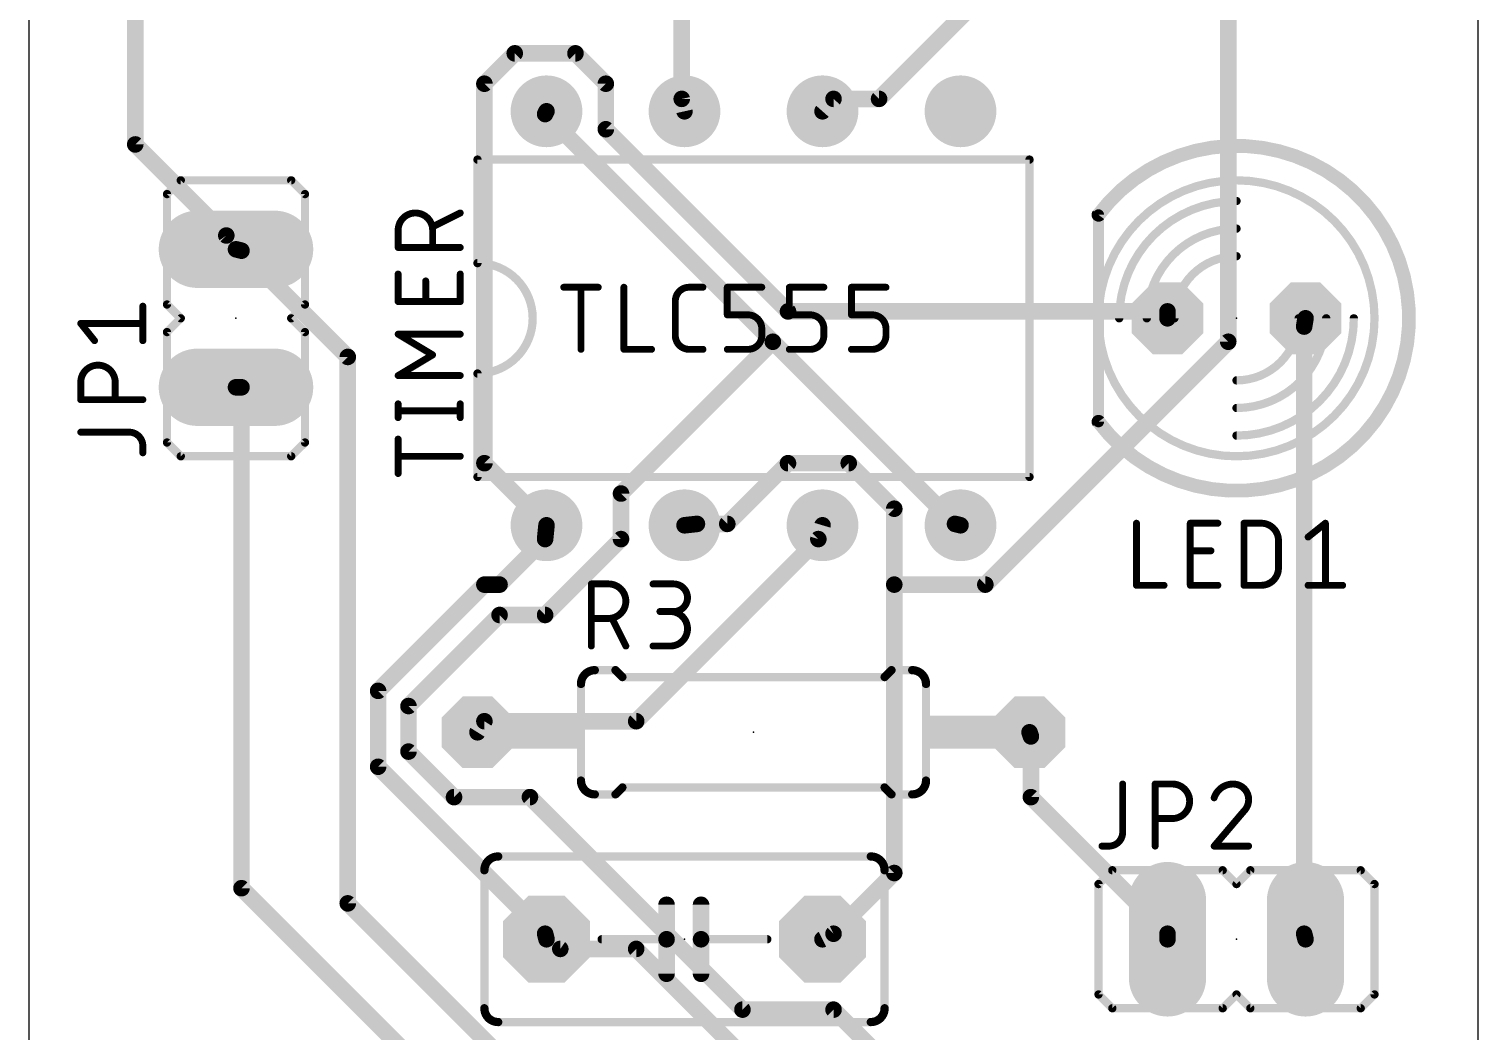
# Model space of a CAD drawing. Extents: x 0 to 26.7, y -7.4 to 38.7.
# Drawn here: x 0 to 26.67, y 9.11 to 27.55 of the extents above; entities that cross this region are included whole.
import ezdxf

# ---------------------------------------------------------------- set-up
doc = ezdxf.new("R2010")
doc.units = 0
for name, color, linetype in [('1', 12, 'CONTINUOUS'), ('17', 110, 'CONTINUOUS'), ('20', 31, 'CONTINUOUS'), ('21', 253, 'CONTINUOUS'), ('23', 53, 'CONTINUOUS'), ('25', 253, 'CONTINUOUS'), ('27', 253, 'CONTINUOUS'), ('51', 253, 'CONTINUOUS')]:
    doc.layers.add(name, color=color, linetype=linetype)

# ---------------------------------------------------------------- blocks, each defined once
blk = doc.blocks.new('OCTAGONP')
at = {"const_width": 0.5}
blk.add_lwpolyline([(-0.25, -0.1036), (-0.25, 0.1036), (-0.1036, 0.25), (0.1036, 0.25), (0.25, 0.1036), (0.25, -0.1036), (0.1036, -0.25), (-0.1036, -0.25), (-0.25, -0.1036), (-0.25, 0.1036)], dxfattribs=at)
blk = doc.blocks.new('RECT')
blk.add_solid([(-0.5, -0.5), (0.5, -0.5), (-0.5, 0.5), (0.5, 0.5)])
blk = doc.blocks.new('LONGP100')
at = {"const_width": 1}
blk.add_lwpolyline([(-0.5, 0), (0.5, 0)], dxfattribs=at)
at = {"const_width": 0.5}
for points in [[(-0.5, 0.25, 1), (-0.5, -0.25)], [(0.5, -0.25, 1), (0.5, 0.25)]]:
    blk.add_lwpolyline(points, format="xyb", dxfattribs=at)
blk = doc.blocks.new('ROUNDP')
at = {"const_width": 0.5}
blk.add_lwpolyline([(0, -0.25, 1), (0, 0.25, 1), (0, -0.25)], format="xyb", dxfattribs=at)

msp = doc.modelspace()

# ---------------------------------------------------------------- linework, layer by layer
at = {"layer": '1', "const_width": 0.3048}
for points in [[(1.9558, 25.4254), (1.9558, 29.6164)], [(12.0142, 29.6164), (12.0142, 26.2636)], [(18.9992, 29.6164), (15.6464, 26.2636)], [(22.0726, 29.6164), (22.0726, 21.7932)], [(8.382, 26.543), (8.9408, 27.1018)], [(8.9408, 27.1018), (10.0584, 27.1018)], [(10.0584, 27.1018), (10.6172, 26.543)], [(8.382, 19.558), (8.382, 26.543)], [(10.6172, 26.543), (10.6172, 25.7048)], [(12.0142, 26.2636), (12.065, 26.035)], [(14.8082, 26.2636), (14.605, 26.035)], [(15.6464, 26.2636), (14.8082, 26.2636)], [(9.4996, 25.9842), (9.525, 26.035)], [(9.4996, 25.9842), (13.6906, 21.7932)], [(10.6172, 25.7048), (13.97, 22.352)], [(3.6322, 23.749), (1.9558, 25.4254)], [(3.6322, 23.749), (3.81, 23.495)], [(3.9116, 23.4696), (3.81, 23.495)], [(5.8674, 21.5138), (3.9116, 23.4696)], [(13.97, 22.352), (20.955, 22.352)], [(20.955, 22.352), (20.955, 22.225)], [(23.4696, 22.0726), (23.495, 22.225)], [(23.4696, 10.8966), (23.4696, 22.0726)], [(13.6906, 21.7932), (10.8966, 18.9992)], [(13.6906, 21.7932), (17.0434, 18.4404)], [(22.0726, 21.7932), (17.6022, 17.3228)], [(5.8674, 11.4554), (5.8674, 21.5138)], [(3.9116, 20.955), (3.81, 20.955)], [(3.9116, 11.7348), (3.9116, 20.955)], [(9.525, 18.415), (8.382, 19.558)], [(13.97, 19.558), (12.8524, 18.4404)], [(15.0876, 19.558), (13.97, 19.558)], [(15.9258, 18.7198), (15.0876, 19.558)], [(10.8966, 18.9992), (10.8966, 18.161)], [(15.9258, 17.3228), (15.9258, 18.7198)], [(9.4996, 18.161), (9.525, 18.415)], [(12.2936, 18.4404), (12.065, 18.415)], [(12.8524, 18.4404), (12.2936, 18.4404)], [(14.5288, 18.161), (14.605, 18.415)], [(17.0434, 18.4404), (17.145, 18.415)], [(8.6614, 17.3228), (9.4996, 18.161)], [(10.8966, 18.161), (9.4996, 16.764)], [(14.5288, 18.161), (11.176, 14.8082)], [(6.4262, 15.367), (8.382, 17.3228)], [(8.382, 17.3228), (8.6614, 17.3228)], [(15.9258, 12.0142), (15.9258, 17.3228)], [(17.6022, 17.3228), (15.9258, 17.3228)], [(8.6614, 16.764), (6.985, 15.0876)], [(9.4996, 16.764), (8.6614, 16.764)], [(6.4262, 13.97), (6.4262, 15.367)], [(6.985, 15.0876), (6.985, 14.2494)], [(8.382, 14.8082), (8.255, 14.605)], [(11.176, 14.8082), (8.382, 14.8082)], [(18.4404, 14.5288), (18.415, 14.605)], [(18.4404, 13.4112), (18.4404, 14.5288)], [(6.985, 14.2494), (7.8232, 13.4112)], [(9.4996, 10.8966), (6.4262, 13.97)], [(7.8232, 13.4112), (9.2202, 13.4112)], [(9.2202, 13.4112), (13.1318, 9.4996)], [(20.955, 10.8966), (18.4404, 13.4112)], [(14.8082, 10.8966), (15.9258, 12.0142)], [(9.779, 5.8674), (3.9116, 11.7348)], [(11.176, 6.1468), (5.8674, 11.4554)], [(9.4996, 10.8966), (9.525, 10.795)], [(9.779, 10.6172), (9.525, 10.795)], [(14.8082, 10.8966), (14.605, 10.795)], [(20.955, 10.8966), (20.955, 10.795)], [(23.4696, 10.8966), (23.495, 10.795)], [(9.779, 10.6172), (11.176, 10.6172)], [(11.176, 10.6172), (15.9258, 5.8674)], [(13.1318, 9.4996), (14.8082, 9.4996)], [(14.8082, 9.4996), (18.161, 6.1468)]]:
    msp.add_lwpolyline(points, dxfattribs=at)
at = {"layer": '1', "const_width": 0.1524}
for points in [[(8.9408, 27.178, 1), (8.9408, 27.0256)], [(8.9947, 27.0479, 1), (8.8869, 27.1557)], [(10.1123, 27.1557, 1), (10.0045, 27.0479)], [(10.0584, 27.0256, 1), (10.0584, 27.178)], [(8.4582, 26.543, 1), (8.3058, 26.543)], [(8.3281, 26.5969, 1), (8.4359, 26.4891)], [(10.6934, 26.543, 1), (10.541, 26.543)], [(10.5633, 26.4891, 1), (10.6711, 26.5969)], [(12.0886, 26.2801, 1), (11.9398, 26.2471)], [(14.8082, 26.3398, 1), (14.8082, 26.1874)], [(14.8652, 26.213, 1), (14.7512, 26.3142)], [(15.6464, 26.1874, 1), (15.6464, 26.3398)], [(9.5535, 26.0381, 1), (9.4457, 25.9303)], [(9.5932, 26.0009, 1), (9.4568, 26.0691)], [(11.938, 26.2636, 1), (12.0904, 26.2636)], [(14.548, 26.0856, 1), (14.662, 25.9844)], [(15.5925, 26.3175, 1), (15.7003, 26.2097)], [(9.4314, 26.0183, 1), (9.5678, 25.9501)], [(11.9906, 26.0185, 1), (12.1394, 26.0515)], [(10.6711, 25.7587, 1), (10.5633, 25.6509)], [(10.541, 25.7048, 1), (10.6934, 25.7048)], [(2.0097, 25.4793, 1), (1.9019, 25.3715)], [(1.8796, 25.4254, 1), (2.032, 25.4254)], [(3.6946, 23.7927, 1), (3.5698, 23.7053)], [(3.5783, 23.6951, 1), (3.6861, 23.8029)], [(3.8285, 23.5689, 1), (3.7915, 23.4211)], [(3.7476, 23.4513, 1), (3.8724, 23.5387)], [(3.9655, 23.5235, 1), (3.8577, 23.4157)], [(3.8931, 23.3957, 1), (3.9301, 23.5435)], [(13.97, 22.4282, 1), (13.97, 22.2758)], [(13.9161, 22.2981, 1), (14.0239, 22.4059)], [(21.0312, 22.352, 1), (20.8788, 22.352)], [(20.955, 22.2758, 1), (20.955, 22.4282)], [(20.8788, 22.225, 1), (21.0312, 22.225)], [(23.5458, 22.0726, 1), (23.3934, 22.0726)], [(23.3944, 22.0851, 1), (23.5448, 22.0601)], [(23.5702, 22.2125, 1), (23.4198, 22.2375)], [(13.7445, 21.8471, 1), (13.6367, 21.7393)], [(13.7445, 21.7393, 1), (13.6367, 21.8471)], [(13.6367, 21.7393, 1), (13.7445, 21.8471)], [(21.9964, 21.7932, 1), (22.1488, 21.7932)], [(22.1265, 21.7393, 1), (22.0187, 21.8471)], [(5.9436, 21.5138, 1), (5.7912, 21.5138)], [(5.8135, 21.4599, 1), (5.9213, 21.5677)], [(3.81, 21.0312, 1), (3.81, 20.8788)], [(3.9878, 20.955, 1), (3.8354, 20.955)], [(3.9116, 20.8788, 1), (3.9116, 21.0312)], [(8.4359, 19.6119, 1), (8.3281, 19.5041)], [(8.3058, 19.558, 1), (8.4582, 19.558)], [(13.97, 19.6342, 1), (13.97, 19.4818)], [(14.0239, 19.5041, 1), (13.9161, 19.6119)], [(15.1415, 19.6119, 1), (15.0337, 19.5041)], [(15.0876, 19.4818, 1), (15.0876, 19.6342)], [(10.9728, 18.9992, 1), (10.8204, 18.9992)], [(10.8427, 19.0531, 1), (10.9505, 18.9453)], [(16.002, 18.7198, 1), (15.8496, 18.7198)], [(15.8719, 18.6659, 1), (15.9797, 18.7737)], [(9.6008, 18.4074, 1), (9.4492, 18.4226)], [(9.4711, 18.3611, 1), (9.5789, 18.4689)], [(12.0566, 18.4907, 1), (12.0734, 18.3393)], [(12.2936, 18.5166, 1), (12.2936, 18.3642)], [(12.302, 18.3647, 1), (12.2852, 18.5161)], [(12.7985, 18.4943, 1), (12.9063, 18.3865)], [(12.8524, 18.3642, 1), (12.8524, 18.5166)], [(14.678, 18.3931, 1), (14.532, 18.4369)], [(17.0619, 18.5143, 1), (17.0249, 18.3665)], [(16.9895, 18.3865, 1), (17.0973, 18.4943)], [(17.1265, 18.3411, 1), (17.1635, 18.4889)], [(9.4238, 18.1686, 1), (9.5754, 18.1534)], [(9.5535, 18.1071, 1), (9.4457, 18.2149)], [(10.8204, 18.161, 1), (10.9728, 18.161)], [(10.9505, 18.1071, 1), (10.8427, 18.2149)], [(14.4558, 18.1829, 1), (14.6018, 18.1391)], [(14.5827, 18.1071, 1), (14.4749, 18.2149)], [(8.382, 17.399, 1), (8.382, 17.2466)], [(8.4359, 17.2689, 1), (8.3281, 17.3767)], [(8.6075, 17.3767, 1), (8.7153, 17.2689)], [(8.6614, 17.2466, 1), (8.6614, 17.399)], [(16.002, 17.3228, 1), (15.8496, 17.3228)], [(15.9258, 17.399, 1), (15.9258, 17.2466)], [(15.8496, 17.3228, 1), (16.002, 17.3228)], [(17.5483, 17.3767, 1), (17.6561, 17.2689)], [(17.6022, 17.2466, 1), (17.6022, 17.399)], [(8.6614, 16.8402, 1), (8.6614, 16.6878)], [(8.7153, 16.7101, 1), (8.6075, 16.8179)], [(9.4457, 16.8179, 1), (9.5535, 16.7101)], [(9.4996, 16.6878, 1), (9.4996, 16.8402)], [(6.5024, 15.367, 1), (6.35, 15.367)], [(6.3723, 15.4209, 1), (6.4801, 15.3131)], [(7.0612, 15.0876, 1), (6.9088, 15.0876)], [(6.9311, 15.1415, 1), (7.0389, 15.0337)], [(8.382, 14.8844, 1), (8.382, 14.732)], [(8.4466, 14.7678, 1), (8.3174, 14.8486)], [(11.1221, 14.8621, 1), (11.2299, 14.7543)], [(11.176, 14.732, 1), (11.176, 14.8844)], [(8.1904, 14.6454, 1), (8.3196, 14.5646)], [(18.4873, 14.6291, 1), (18.3427, 14.5809)], [(18.5166, 14.5288, 1), (18.3642, 14.5288)], [(7.0389, 14.3033, 1), (6.9311, 14.1955)], [(18.3681, 14.5047, 1), (18.5127, 14.5529)], [(6.9088, 14.2494, 1), (7.0612, 14.2494)], [(6.4801, 14.0239, 1), (6.3723, 13.9161)], [(6.35, 13.97, 1), (6.5024, 13.97)], [(7.8232, 13.4874, 1), (7.8232, 13.335)], [(7.7693, 13.3573, 1), (7.8771, 13.4651)], [(9.2741, 13.4651, 1), (9.1663, 13.3573)], [(9.2202, 13.335, 1), (9.2202, 13.4874)], [(18.4943, 13.4651, 1), (18.3865, 13.3573)], [(18.3642, 13.4112, 1), (18.5166, 13.4112)], [(15.8496, 12.0142, 1), (16.002, 12.0142)], [(15.9797, 11.9603, 1), (15.8719, 12.0681)], [(3.9655, 11.7887, 1), (3.8577, 11.6809)], [(3.8354, 11.7348, 1), (3.9878, 11.7348)], [(5.9213, 11.5093, 1), (5.8135, 11.4015)], [(5.7912, 11.4554, 1), (5.9436, 11.4554)], [(9.5735, 10.9151, 1), (9.4257, 10.8781)], [(9.4457, 10.8427, 1), (9.5535, 10.9505)], [(9.5687, 10.8574, 1), (9.4813, 10.7326)], [(14.5709, 10.8632, 1), (14.6391, 10.7268)], [(14.7543, 10.9505, 1), (14.8621, 10.8427)], [(14.8423, 10.8284, 1), (14.7741, 10.9648)], [(21.0312, 10.8966, 1), (20.8788, 10.8966)], [(20.9011, 10.8427, 1), (21.0089, 10.9505)], [(23.5435, 10.9151, 1), (23.3957, 10.8781)], [(23.3934, 10.8966, 1), (23.5458, 10.8966)], [(9.4511, 10.7765, 1), (9.5989, 10.8135)], [(9.779, 10.6934, 1), (9.779, 10.541)], [(9.7353, 10.5548, 1), (9.8227, 10.6796)], [(11.2299, 10.6711, 1), (11.1221, 10.5633)], [(11.176, 10.541, 1), (11.176, 10.6934)], [(20.8788, 10.795, 1), (21.0312, 10.795)], [(23.4211, 10.7765, 1), (23.5689, 10.8135)], [(13.1318, 9.5758, 1), (13.1318, 9.4234)], [(13.0779, 9.4457, 1), (13.1857, 9.5535)], [(14.8621, 9.5535, 1), (14.7543, 9.4457)], [(14.8082, 9.4234, 1), (14.8082, 9.5758)]]:
    msp.add_lwpolyline(points, format="xyb", dxfattribs=at)
at = {"layer": '20'}
for p, q in [((0, 38.735), (0, 0)), ((26.67, 0), (26.67, 38.725))]:
    msp.add_line(p, q, dxfattribs=at)
at = {"layer": '21'}
for points, const_width in [([(19.685, 20.32, 3), (19.685, 24.13)], 0.254), ([(8.255, 25.1841, 1), (8.255, 25.1079)], 0.0762), ([(8.2931, 25.146, 1), (8.2169, 25.146)], 0.0762), ([(18.4531, 25.146, 1), (18.3769, 25.146)], 0.0762), ([(18.415, 25.1079, 1), (18.415, 25.1841)], 0.0762), ([(2.794, 24.8031, 1), (2.794, 24.7269)], 0.0762), ([(2.8209, 24.7381, 1), (2.7671, 24.7919)], 0.0762), ([(4.8529, 24.7919, 1), (4.7991, 24.7381)], 0.0762), ([(4.826, 24.7269, 1), (4.826, 24.8031)], 0.0762), ([(22.225, 19.685, 1), (22.225, 24.765, 1), (22.225, 19.685)], 0.1524), ([(2.5781, 24.511, 1), (2.5019, 24.511)], 0.0762), ([(2.5131, 24.5379, 1), (2.5669, 24.4841)], 0.0762), ([(5.1181, 24.511, 1), (5.0419, 24.511)], 0.0762), ([(5.0531, 24.4841, 1), (5.1069, 24.5379)], 0.0762), ([(19.6342, 24.1681, 1), (19.7358, 24.0919)], 0.127), ([(19.7358, 24.13, 1), (19.6342, 24.13)], 0.1016), ([(8.255, 21.209, 1), (8.255, 23.241)], 0.1524), ([(8.255, 23.2791, 1), (8.255, 23.2029)], 0.0762), ([(8.2169, 23.241, 1), (8.2931, 23.241)], 0.0762), ([(2.5019, 22.479, 1), (2.5781, 22.479)], 0.0762), ([(2.5669, 22.5059, 1), (2.5131, 22.4521)], 0.0762), ([(5.0419, 22.479, 1), (5.1181, 22.479)], 0.0762), ([(5.1069, 22.4521, 1), (5.0531, 22.5059)], 0.0762), ([(2.8209, 22.1981, 1), (2.7671, 22.2519)], 0.0762), ([(2.7671, 22.1981, 1), (2.8209, 22.2519)], 0.0762), ([(4.8529, 22.2519, 1), (4.7991, 22.1981)], 0.0762), ([(4.7991, 22.2519, 1), (4.8529, 22.1981)], 0.0762), ([(2.5781, 21.971, 1), (2.5019, 21.971)], 0.0762), ([(2.5131, 21.9979, 1), (2.5669, 21.9441)], 0.0762), ([(5.1181, 21.971, 1), (5.0419, 21.971)], 0.0762), ([(5.0531, 21.9441, 1), (5.1069, 21.9979)], 0.0762), ([(8.2931, 21.209, 1), (8.2169, 21.209)], 0.0762), ([(8.255, 21.2471, 1), (8.255, 21.1709)], 0.0762), ([(19.7358, 20.3581, 1), (19.6342, 20.2819)], 0.127), ([(19.6342, 20.32, 1), (19.7358, 20.32)], 0.1016), ([(2.5669, 19.9659, 1), (2.5131, 19.9121)], 0.0762), ([(5.1069, 19.9121, 1), (5.0531, 19.9659)], 0.0762), ([(2.5019, 19.939, 1), (2.5781, 19.939)], 0.0762), ([(2.794, 19.7231, 1), (2.794, 19.6469)], 0.0762), ([(2.7671, 19.6581, 1), (2.8209, 19.7119)], 0.0762), ([(4.7991, 19.7119, 1), (4.8529, 19.6581)], 0.0762), ([(4.826, 19.6469, 1), (4.826, 19.7231)], 0.0762), ([(5.0419, 19.939, 1), (5.1181, 19.939)], 0.0762), ([(8.255, 19.3421, 1), (8.255, 19.2659)], 0.0762), ([(8.2169, 19.304, 1), (8.2931, 19.304)], 0.0762), ([(18.3769, 19.304, 1), (18.4531, 19.304)], 0.0762), ([(18.415, 19.2659, 1), (18.415, 19.3421)], 0.0762), ([(10.414, 15.748, 0.4142), (10.16, 15.494)], 0.1524), ([(10.414, 15.7861, 1), (10.414, 15.7099)], 0.0762), ([(10.414, 15.7099, 1), (10.414, 15.7861)], 0.0762), ([(10.8219, 15.7749, 1), (10.7681, 15.7211)], 0.0762), ([(10.795, 15.7099, 1), (10.795, 15.7861)], 0.0762), ([(15.875, 15.7861, 1), (15.875, 15.7099)], 0.0762), ([(15.9019, 15.7211, 1), (15.8481, 15.7749)], 0.0762), ([(16.51, 15.494, 0.4142), (16.256, 15.748)], 0.1524), ([(16.256, 15.7861, 1), (16.256, 15.7099)], 0.0762), ([(16.256, 15.7099, 1), (16.256, 15.7861)], 0.0762), ([(10.1981, 15.494, 1), (10.1219, 15.494)], 0.0762), ([(10.1219, 15.494, 1), (10.1981, 15.494)], 0.0762), ([(10.922, 15.6591, 1), (10.922, 15.5829)], 0.0762), ([(10.8951, 15.5941, 1), (10.9489, 15.6479)], 0.0762), ([(15.7211, 15.6479, 1), (15.7749, 15.5941)], 0.0762), ([(15.748, 15.5829, 1), (15.748, 15.6591)], 0.0762), ([(16.5481, 15.494, 1), (16.4719, 15.494)], 0.0762), ([(16.4719, 15.494, 1), (16.5481, 15.494)], 0.0762), ([(10.16, 13.716, 0.4142), (10.414, 13.462)], 0.1524), ([(10.1981, 13.716, 1), (10.1219, 13.716)], 0.0762), ([(10.1219, 13.716, 1), (10.1981, 13.716)], 0.0762), ([(10.922, 13.6271, 1), (10.922, 13.5509)], 0.0762), ([(10.9489, 13.5621, 1), (10.8951, 13.6159)], 0.0762), ([(15.7749, 13.6159, 1), (15.7211, 13.5621)], 0.0762), ([(15.748, 13.5509, 1), (15.748, 13.6271)], 0.0762), ([(16.256, 13.462, 0.4142), (16.51, 13.716)], 0.1524), ([(16.5481, 13.716, 1), (16.4719, 13.716)], 0.0762), ([(16.4719, 13.716, 1), (16.5481, 13.716)], 0.0762), ([(10.414, 13.5001, 1), (10.414, 13.4239)], 0.0762), ([(10.414, 13.4239, 1), (10.414, 13.5001)], 0.0762), ([(10.7681, 13.4889, 1), (10.8219, 13.4351)], 0.0762), ([(10.795, 13.4239, 1), (10.795, 13.5001)], 0.0762), ([(15.875, 13.5001, 1), (15.875, 13.4239)], 0.0762), ([(15.8481, 13.4351, 1), (15.9019, 13.4889)], 0.0762), ([(16.256, 13.5001, 1), (16.256, 13.4239)], 0.0762), ([(16.256, 13.4239, 1), (16.256, 13.5001)], 0.0762), ([(8.636, 12.319, 0.4142), (8.382, 12.065)], 0.1524), ([(8.636, 12.3571, 1), (8.636, 12.2809)], 0.0762), ([(8.636, 12.2809, 1), (8.636, 12.3571)], 0.0762), ([(15.748, 12.065, 0.4142), (15.494, 12.319)], 0.1524), ([(15.494, 12.3571, 1), (15.494, 12.2809)], 0.0762), ([(15.494, 12.2809, 1), (15.494, 12.3571)], 0.0762), ([(8.4201, 12.065, 1), (8.3439, 12.065)], 0.0762), ([(8.3439, 12.065, 1), (8.4201, 12.065)], 0.0762), ([(15.7861, 12.065, 1), (15.7099, 12.065)], 0.0762), ([(15.7099, 12.065, 1), (15.7861, 12.065)], 0.0762), ([(19.939, 12.1031, 1), (19.939, 12.0269)], 0.0762), ([(19.9659, 12.0381, 1), (19.9121, 12.0919)], 0.0762), ([(21.9979, 12.0919, 1), (21.9441, 12.0381)], 0.0762), ([(21.971, 12.0269, 1), (21.971, 12.1031)], 0.0762), ([(22.479, 12.1031, 1), (22.479, 12.0269)], 0.0762), ([(22.5059, 12.0381, 1), (22.4521, 12.0919)], 0.0762), ([(24.5379, 12.0919, 1), (24.4841, 12.0381)], 0.0762), ([(24.511, 12.0269, 1), (24.511, 12.1031)], 0.0762), ([(19.7231, 11.811, 1), (19.6469, 11.811)], 0.0762), ([(19.6581, 11.8379, 1), (19.7119, 11.7841)], 0.0762), ([(22.1981, 11.8379, 1), (22.2519, 11.7841)], 0.0762), ([(22.1981, 11.7841, 1), (22.2519, 11.8379)], 0.0762), ([(24.8031, 11.811, 1), (24.7269, 11.811)], 0.0762), ([(24.7381, 11.7841, 1), (24.7919, 11.8379)], 0.0762), ([(11.811, 11.43, 1), (11.6586, 11.43)], 0.1524), ([(12.446, 11.43, 1), (12.2936, 11.43)], 0.1524), ([(11.811, 10.795, 1), (11.6586, 10.795)], 0.1524), ([(12.446, 10.795, 1), (12.2936, 10.795)], 0.1524), ([(10.541, 10.8331, 1), (10.541, 10.7569)], 0.0762), ([(11.6586, 10.795, 1), (11.811, 10.795)], 0.1524), ([(11.7348, 10.7569, 1), (11.7348, 10.8331)], 0.0762), ([(12.2936, 10.795, 1), (12.446, 10.795)], 0.1524), ([(12.3698, 10.8331, 1), (12.3698, 10.7569)], 0.0762), ([(13.589, 10.7569, 1), (13.589, 10.8331)], 0.0762), ([(11.6586, 10.16, 1), (11.811, 10.16)], 0.1524), ([(12.2936, 10.16, 1), (12.446, 10.16)], 0.1524), ([(8.382, 9.525, 0.4142), (8.636, 9.271)], 0.1524), ([(8.4201, 9.525, 1), (8.3439, 9.525)], 0.0762), ([(15.494, 9.271, 0.4142), (15.748, 9.525)], 0.1524), ([(15.7861, 9.525, 1), (15.7099, 9.525)], 0.0762), ([(19.6469, 9.779, 1), (19.7231, 9.779)], 0.0762), ([(19.7119, 9.8059, 1), (19.6581, 9.7521)], 0.0762), ([(19.939, 9.5631, 1), (19.939, 9.4869)], 0.0762), ([(21.971, 9.4869, 1), (21.971, 9.5631)], 0.0762), ([(22.2519, 9.8059, 1), (22.1981, 9.7521)], 0.0762), ([(22.2519, 9.7521, 1), (22.1981, 9.8059)], 0.0762), ([(22.479, 9.5631, 1), (22.479, 9.4869)], 0.0762), ([(24.511, 9.4869, 1), (24.511, 9.5631)], 0.0762), ([(24.7269, 9.779, 1), (24.8031, 9.779)], 0.0762), ([(24.7919, 9.7521, 1), (24.7381, 9.8059)], 0.0762), ([(8.3439, 9.525, 1), (8.4201, 9.525)], 0.0762), ([(8.636, 9.3091, 1), (8.636, 9.2329)], 0.0762), ([(8.636, 9.2329, 1), (8.636, 9.3091)], 0.0762), ([(15.494, 9.3091, 1), (15.494, 9.2329)], 0.0762), ([(15.494, 9.2329, 1), (15.494, 9.3091)], 0.0762), ([(15.7099, 9.525, 1), (15.7861, 9.525)], 0.0762), ([(19.9121, 9.4981, 1), (19.9659, 9.5519)], 0.0762), ([(21.9441, 9.5519, 1), (21.9979, 9.4981)], 0.0762), ([(22.4521, 9.4981, 1), (22.5059, 9.5519)], 0.0762), ([(24.4841, 9.5519, 1), (24.5379, 9.4981)], 0.0762)]:
    msp.add_lwpolyline(points, format="xyb", dxfattribs=dict(at, const_width=const_width))
for points, const_width in [([(18.415, 25.146), (8.255, 25.146)], 0.1524), ([(8.255, 25.146), (8.255, 23.241)], 0.1524), ([(18.415, 25.146), (18.415, 19.304)], 0.1524), ([(2.54, 24.511), (2.794, 24.765)], 0.1524), ([(4.826, 24.765), (2.794, 24.765)], 0.1524), ([(5.08, 24.511), (4.826, 24.765)], 0.1524), ([(2.54, 24.511), (2.54, 22.479)], 0.1524), ([(5.08, 24.511), (5.08, 22.479)], 0.1524), ([(19.685, 24.13), (19.685, 20.32)], 0.2032), ([(2.794, 22.225), (2.54, 22.479)], 0.1524), ([(4.826, 22.225), (5.08, 22.479)], 0.1524), ([(2.794, 22.225), (2.54, 21.971)], 0.1524), ([(4.826, 22.225), (5.08, 21.971)], 0.1524), ([(2.54, 21.971), (2.54, 19.939)], 0.1524), ([(5.08, 21.971), (5.08, 19.939)], 0.1524), ([(8.255, 19.304), (8.255, 21.209)], 0.1524), ([(2.794, 19.685), (2.54, 19.939)], 0.1524), ([(4.826, 19.685), (5.08, 19.939)], 0.1524), ([(2.794, 19.685), (4.826, 19.685)], 0.1524), ([(8.255, 19.304), (18.415, 19.304)], 0.1524), ([(10.414, 15.748), (10.795, 15.748)], 0.1524), ([(10.922, 15.621), (10.795, 15.748)], 0.1524), ([(15.748, 15.621), (15.875, 15.748)], 0.1524), ([(16.256, 15.748), (15.875, 15.748)], 0.1524), ([(10.16, 13.716), (10.16, 15.494)], 0.1524), ([(15.748, 15.621), (10.922, 15.621)], 0.1524), ([(16.51, 13.716), (16.51, 15.494)], 0.1524), ([(10.922, 13.589), (10.795, 13.462)], 0.1524), ([(15.748, 13.589), (10.922, 13.589)], 0.1524), ([(15.748, 13.589), (15.875, 13.462)], 0.1524), ([(10.414, 13.462), (10.795, 13.462)], 0.1524), ([(16.256, 13.462), (15.875, 13.462)], 0.1524), ([(15.494, 12.319), (8.636, 12.319)], 0.1524), ([(8.382, 12.065), (8.382, 9.525)], 0.1524), ([(15.748, 9.525), (15.748, 12.065)], 0.1524), ([(19.685, 11.811), (19.939, 12.065)], 0.1524), ([(21.971, 12.065), (19.939, 12.065)], 0.1524), ([(22.225, 11.811), (21.971, 12.065)], 0.1524), ([(22.225, 11.811), (22.479, 12.065)], 0.1524), ([(24.511, 12.065), (22.479, 12.065)], 0.1524), ([(24.511, 12.065), (24.765, 11.811)], 0.1524), ([(19.685, 11.811), (19.685, 9.779)], 0.1524), ([(24.765, 9.779), (24.765, 11.811)], 0.1524), ([(11.7348, 10.795), (11.7348, 11.43)], 0.3048), ([(12.3698, 10.795), (12.3698, 11.43)], 0.3048), ([(11.7348, 10.16), (11.7348, 10.795)], 0.3048), ([(12.3698, 10.16), (12.3698, 10.795)], 0.3048), ([(11.7348, 10.795), (10.541, 10.795)], 0.1524), ([(12.3698, 10.795), (13.589, 10.795)], 0.1524), ([(19.685, 9.779), (19.939, 9.525)], 0.1524), ([(21.971, 9.525), (19.939, 9.525)], 0.1524), ([(22.225, 9.779), (21.971, 9.525)], 0.1524), ([(22.225, 9.779), (22.479, 9.525)], 0.1524), ([(24.511, 9.525), (22.479, 9.525)], 0.1524), ([(24.511, 9.525), (24.765, 9.779)], 0.1524), ([(8.636, 9.271), (15.494, 9.271)], 0.1524)]:
    msp.add_lwpolyline(points, dxfattribs=dict(at, const_width=const_width))
at = {"layer": '23'}
for p in [(3.81, 22.225), (13.335, 22.225), (22.225, 22.225), (13.335, 14.605), (12.065, 10.795), (22.225, 10.795)]:
    msp.add_point(p, dxfattribs=at)
at = {"layer": '25'}
for points, const_width in [([(7.4295, 23.8462, 1), (6.7945, 23.8462)], 0.127), ([(7.9517, 24.1353, 1), (7.9233, 24.1921)], 0.0635), ([(6.8262, 23.8462, 1), (6.7628, 23.8462)], 0.0635), ([(6.7628, 23.8462, 1), (6.8262, 23.8462)], 0.0635), ([(7.4153, 23.9381, 1), (7.4437, 23.8813)], 0.0635), ([(7.4612, 23.8462, 1), (7.3978, 23.8462)], 0.0635), ([(7.3978, 23.8462, 1), (7.4612, 23.8462)], 0.0635), ([(6.7945, 23.5604, 1), (6.7945, 23.4969)], 0.0635), ([(6.7628, 23.5287, 1), (6.8262, 23.5287)], 0.0635), ([(7.3978, 23.5287, 1), (7.4612, 23.5287)], 0.0635), ([(7.9375, 23.4969, 1), (7.9375, 23.5604)], 0.0635), ([(6.8262, 23.0403, 1), (6.7628, 23.0403)], 0.0635), ([(7.3342, 22.9133, 1), (7.2708, 22.9133)], 0.0635), ([(7.9692, 23.0403, 1), (7.9058, 23.0403)], 0.0635), ([(2.1273, 22.4484, 1), (2.0637, 22.4484)], 0.0635), ([(6.7945, 22.5641, 1), (6.7945, 22.5006)], 0.0635), ([(6.7628, 22.5323, 1), (6.8262, 22.5323)], 0.0635), ([(7.2708, 22.5323, 1), (7.3342, 22.5323)], 0.0635), ([(7.9058, 22.5323, 1), (7.9692, 22.5323)], 0.0635), ([(7.9375, 22.5006, 1), (7.9375, 22.5641)], 0.0635), ([(0.9773, 22.1507, 1), (0.9277, 22.111)], 0.0635), ([(0.9525, 22.1626, 1), (0.9525, 22.0991)], 0.0635), ([(2.0955, 22.0991, 1), (2.0955, 22.1626)], 0.0635), ([(6.8108, 21.9601, 1), (6.7782, 21.9057)], 0.0635), ([(6.7945, 21.9646, 1), (6.7945, 21.9012)], 0.0635), ([(7.9375, 21.9012, 1), (7.9375, 21.9646)], 0.0635), ([(1.1817, 21.7935, 1), (1.2313, 21.8332)], 0.0635), ([(2.0637, 21.8134, 1), (2.1273, 21.8134)], 0.0635), ([(7.4458, 21.5247, 1), (7.4132, 21.5791)], 0.0635), ([(7.4132, 21.5247, 1), (7.4458, 21.5791)], 0.0635), ([(1.5875, 21.045, 1), (0.9525, 21.045)], 0.127), ([(0.9843, 21.045, 1), (0.9207, 21.045)], 0.0635), ([(0.9207, 21.045, 1), (0.9843, 21.045)], 0.0635), ([(1.6193, 21.045, 1), (1.5558, 21.045)], 0.0635), ([(1.5558, 21.045, 1), (1.6193, 21.045)], 0.0635), ([(6.7945, 21.2026, 1), (6.7945, 21.1392)], 0.0635), ([(6.7782, 21.1981, 1), (6.8108, 21.1437)], 0.0635), ([(7.9375, 21.1392, 1), (7.9375, 21.2026)], 0.0635), ([(0.9207, 20.7275, 1), (0.9843, 20.7275)], 0.0635), ([(0.9525, 20.7593, 1), (0.9525, 20.6958)], 0.0635), ([(1.5558, 20.7275, 1), (1.6193, 20.7275)], 0.0635), ([(2.0955, 20.6958, 1), (2.0955, 20.7593)], 0.0635), ([(6.7945, 20.5549, 1), (6.7945, 20.4915)], 0.0635), ([(6.8262, 20.6502, 1), (6.7628, 20.6502)], 0.0635), ([(7.9692, 20.6502, 1), (7.9058, 20.6502)], 0.0635), ([(7.9375, 20.4915, 1), (7.9375, 20.5549)], 0.0635), ([(6.7628, 20.3962, 1), (6.8262, 20.3962)], 0.0635), ([(7.9058, 20.3962, 1), (7.9692, 20.3962)], 0.0635), ([(0.9525, 20.1612, 1), (0.9525, 20.0978)], 0.0635), ([(2.0955, 19.8755, 0.4142), (1.8415, 20.1295)], 0.127), ([(1.8415, 20.1612, 1), (1.8415, 20.0978)], 0.0635), ([(1.8415, 20.0978, 1), (1.8415, 20.1612)], 0.0635), ([(6.8262, 20.0025, 1), (6.7628, 20.0025)], 0.0635), ([(2.1273, 19.8755, 1), (2.0637, 19.8755)], 0.0635), ([(2.0637, 19.8755, 1), (2.1273, 19.8755)], 0.0635), ([(2.0637, 19.7485, 1), (2.1273, 19.7485)], 0.0635), ([(6.7945, 19.7168, 1), (6.7945, 19.6533)], 0.0635), ([(7.9375, 19.6533, 1), (7.9375, 19.7168)], 0.0635), ([(6.7628, 19.3675, 1), (6.8262, 19.3675)], 0.0635), ([(20.4153, 18.4531, 1), (20.3518, 18.4531)], 0.0635), ([(21.4058, 18.4531, 1), (21.3423, 18.4531)], 0.0635), ([(21.3741, 18.4848, 1), (21.3741, 18.4214)], 0.0635), ([(21.8821, 18.4214, 1), (21.8821, 18.4848)], 0.0635), ([(22.3939, 18.4531, 1), (22.3304, 18.4531)], 0.0635), ([(22.3622, 18.4848, 1), (22.3622, 18.4214)], 0.0635), ([(22.9972, 18.1356, 0.4142), (22.6797, 18.4531)], 0.127), ([(22.6797, 18.4848, 1), (22.6797, 18.4214)], 0.0635), ([(22.6797, 18.4214, 1), (22.6797, 18.4848)], 0.0635), ([(23.8925, 18.4531, 1), (23.829, 18.4531)], 0.0635), ([(23.8806, 18.4283, 1), (23.8409, 18.4779)], 0.0635), ([(23.0289, 18.1356, 1), (22.9654, 18.1356)], 0.0635), ([(22.9654, 18.1356, 1), (23.0289, 18.1356)], 0.0635), ([(23.5234, 18.2239, 1), (23.5631, 18.1743)], 0.0635), ([(21.3741, 17.9768, 1), (21.3741, 17.9134)], 0.0635), ([(21.7551, 17.9134, 1), (21.7551, 17.9768)], 0.0635), ([(22.6797, 17.3101, 0.4142), (22.9972, 17.6276)], 0.127), ([(23.0289, 17.6276, 1), (22.9654, 17.6276)], 0.0635), ([(22.9654, 17.6276, 1), (23.0289, 17.6276)], 0.0635), ([(10.3823, 17.3355, 1), (10.3187, 17.3355)], 0.0635), ([(10.3505, 17.3672, 1), (10.3505, 17.3038)], 0.0635), ([(10.668, 16.7005, 1), (10.668, 17.3355)], 0.127), ([(10.668, 17.3672, 1), (10.668, 17.3038)], 0.0635), ([(10.668, 17.3038, 1), (10.668, 17.3672)], 0.0635), ([(11.4852, 17.3672, 1), (11.4852, 17.3038)], 0.0635), ([(11.8662, 16.8275, 1), (11.8662, 17.3355)], 0.127), ([(11.8662, 17.3672, 1), (11.8662, 17.3038)], 0.0635), ([(11.8662, 17.3038, 1), (11.8662, 17.3672)], 0.0635), ([(20.3835, 17.3419, 1), (20.3835, 17.2784)], 0.0635), ([(20.3518, 17.3101, 1), (20.4153, 17.3101)], 0.0635), ([(20.8915, 17.2784, 1), (20.8915, 17.3419)], 0.0635), ([(21.3741, 17.3419, 1), (21.3741, 17.2784)], 0.0635), ([(21.3423, 17.3101, 1), (21.4058, 17.3101)], 0.0635), ([(21.8821, 17.2784, 1), (21.8821, 17.3419)], 0.0635), ([(22.3622, 17.3419, 1), (22.3622, 17.2784)], 0.0635), ([(22.3304, 17.3101, 1), (22.3939, 17.3101)], 0.0635), ([(22.6797, 17.3419, 1), (22.6797, 17.2784)], 0.0635), ([(22.6797, 17.2784, 1), (22.6797, 17.3419)], 0.0635), ([(23.5433, 17.3419, 1), (23.5433, 17.2784)], 0.0635), ([(23.829, 17.3101, 1), (23.8925, 17.3101)], 0.0635), ([(24.1783, 17.2784, 1), (24.1783, 17.3419)], 0.0635), ([(11.6122, 16.8592, 1), (11.6122, 16.7958)], 0.0635), ([(11.8027, 16.1925, 1), (11.8027, 16.8275)], 0.127), ([(11.8027, 16.8592, 1), (11.8027, 16.7958)], 0.0635), ([(11.8662, 16.8592, 1), (11.8662, 16.7958)], 0.0635), ([(11.8662, 16.7958, 1), (11.8662, 16.8592)], 0.0635), ([(10.3505, 16.7323, 1), (10.3505, 16.6688)], 0.0635), ([(10.668, 16.7323, 1), (10.668, 16.6688)], 0.0635), ([(10.668, 16.6688, 1), (10.668, 16.7323)], 0.0635), ([(10.7599, 16.7147, 1), (10.7031, 16.6863)], 0.0635), ([(10.3187, 16.1925, 1), (10.3823, 16.1925)], 0.0635), ([(10.9571, 16.1783, 1), (11.0139, 16.2067)], 0.0635), ([(11.4852, 16.2242, 1), (11.4852, 16.1608)], 0.0635), ([(11.8027, 16.2242, 1), (11.8027, 16.1608)], 0.0635), ([(11.8027, 16.1608, 1), (11.8027, 16.2242)], 0.0635), ([(20.1612, 13.6525, 1), (20.0978, 13.6525)], 0.0635), ([(20.7275, 13.6843, 1), (20.7275, 13.6207)], 0.0635), ([(20.7593, 13.6525, 1), (20.6958, 13.6525)], 0.0635), ([(21.045, 13.6843, 1), (21.045, 13.6207)], 0.0635), ([(21.045, 13.0175, 1), (21.045, 13.6525)], 0.127), ([(21.045, 13.6207, 1), (21.045, 13.6843)], 0.0635), ([(22.1626, 13.6525, 0.3252), (21.8134, 13.3985)], 0.127), ([(22.1626, 13.6843, 1), (22.1626, 13.6207)], 0.0635), ([(22.4484, 13.3668, 0.4142), (22.1626, 13.6525)], 0.127), ([(22.1626, 13.6207, 1), (22.1626, 13.6843)], 0.0635), ([(21.7832, 13.4083, 1), (21.8436, 13.3887)], 0.0635), ([(22.3531, 13.1445, 0.2053), (22.4484, 13.3668)], 0.127), ([(22.4801, 13.3668, 1), (22.4166, 13.3667)], 0.0635), ([(22.4166, 13.3668, 1), (22.4801, 13.3668)], 0.0635), ([(20.7275, 13.0493, 1), (20.7275, 12.9857)], 0.0635), ([(21.045, 13.0493, 1), (21.045, 12.9857)], 0.0635), ([(21.045, 12.9857, 1), (21.045, 13.0493)], 0.0635), ([(22.3312, 13.1675, 1), (22.375, 13.1215)], 0.0635), ([(22.3773, 13.1239, 1), (22.3289, 13.1651)], 0.0635), ([(19.8755, 12.5095, 0.4142), (20.1295, 12.7635)], 0.127), ([(20.1612, 12.7635, 1), (20.0978, 12.7635)], 0.0635), ([(19.7485, 12.5413, 1), (19.7485, 12.4778)], 0.0635), ([(19.8755, 12.5413, 1), (19.8755, 12.4778)], 0.0635), ([(19.8755, 12.4778, 1), (19.8755, 12.5413)], 0.0635), ([(20.0978, 12.7635, 1), (20.1612, 12.7635)], 0.0635), ([(20.6958, 12.5095, 1), (20.7593, 12.5095)], 0.0635), ([(21.8134, 12.5413, 1), (21.8134, 12.4778)], 0.0635), ([(21.7892, 12.5301, 1), (21.8376, 12.4889)], 0.0635), ([(22.4484, 12.4778, 1), (22.4484, 12.5413)], 0.0635)]:
    msp.add_lwpolyline(points, format="xyb", dxfattribs=dict(at, const_width=const_width))
at = {"layer": '25', "const_width": 0.127}
for points in [[(7.9375, 24.1637), (7.4295, 23.9097)], [(6.7945, 23.5287), (6.7945, 23.8462)], [(7.4295, 23.8462), (7.4295, 23.5287)], [(7.9375, 23.5287), (6.7945, 23.5287)], [(6.7945, 22.5323), (6.7945, 23.0403)], [(7.3025, 22.5323), (7.3025, 22.9133)], [(7.9375, 23.0403), (7.9375, 22.5323)], [(2.0955, 21.8134), (2.0955, 22.4484)], [(7.9375, 22.5323), (6.7945, 22.5323)], [(1.2065, 21.8134), (0.9525, 22.1309)], [(0.9525, 22.1309), (2.0955, 22.1309)], [(7.4295, 21.5519), (6.7945, 21.9329)], [(6.7945, 21.9329), (7.9375, 21.9329)], [(6.7945, 21.1709), (7.4295, 21.5519)], [(0.9525, 20.7275), (0.9525, 21.045)], [(1.5875, 21.045), (1.5875, 20.7275)], [(7.9375, 21.1709), (6.7945, 21.1709)], [(2.0955, 20.7275), (0.9525, 20.7275)], [(6.7945, 20.3962), (6.7945, 20.6502)], [(6.7945, 20.5232), (7.9375, 20.5232)], [(7.9375, 20.3962), (7.9375, 20.6502)], [(0.9525, 20.1295), (1.8415, 20.1295)], [(6.7945, 19.3675), (6.7945, 20.0025)], [(2.0955, 19.8755), (2.0955, 19.7485)], [(7.9375, 19.685), (6.7945, 19.685)], [(20.3835, 18.4531), (20.3835, 17.3101)], [(21.3741, 17.3101), (21.3741, 18.4531)], [(21.3741, 18.4531), (21.8821, 18.4531)], [(22.3622, 17.3101), (22.3622, 18.4531)], [(22.3622, 18.4531), (22.6797, 18.4531)], [(23.5433, 18.1991), (23.8608, 18.4531)], [(23.8608, 18.4531), (23.8608, 17.3101)], [(22.9972, 18.1356), (22.9972, 17.6276)], [(21.3741, 17.9451), (21.7551, 17.9451)], [(10.3505, 16.1925), (10.3505, 17.3355)], [(10.3505, 17.3355), (10.668, 17.3355)], [(11.4852, 17.3355), (11.8662, 17.3355)], [(20.3835, 17.3101), (20.8915, 17.3101)], [(21.8821, 17.3101), (21.3741, 17.3101)], [(22.6797, 17.3101), (22.3622, 17.3101)], [(23.5433, 17.3101), (24.1783, 17.3101)], [(11.8662, 16.8275), (11.6122, 16.8275)], [(10.668, 16.7005), (10.3505, 16.7005)], [(10.9855, 16.1925), (10.7315, 16.7005)], [(11.4852, 16.1925), (11.8027, 16.1925)], [(20.1295, 13.6525), (20.1295, 12.7635)], [(20.7275, 12.5095), (20.7275, 13.6525)], [(20.7275, 13.6525), (21.045, 13.6525)], [(21.045, 13.0175), (20.7275, 13.0175)], [(22.3531, 13.1445), (21.8134, 12.5095)], [(19.8755, 12.5095), (19.7485, 12.5095)], [(21.8134, 12.5095), (22.4484, 12.5095)]]:
    msp.add_lwpolyline(points, dxfattribs=at)
at = {"layer": '27', "const_width": 0.127}
for points in [[(9.8425, 22.7965), (10.4775, 22.7965)], [(10.16, 21.6535), (10.16, 22.7965)], [(10.9499, 22.7965), (10.9499, 21.6535)], [(12.1502, 22.7965), (12.4042, 22.7965)], [(12.8524, 22.2885), (12.8524, 22.7965)], [(12.8524, 22.7965), (13.4874, 22.7965)], [(13.9954, 22.2885), (13.9954, 22.7965)], [(13.9954, 22.7965), (14.6304, 22.7965)], [(15.1384, 22.2885), (15.1384, 22.7965)], [(15.1384, 22.7965), (15.7734, 22.7965)], [(11.8962, 21.9075), (11.8962, 22.5425)], [(13.2334, 22.2885), (12.8524, 22.2885)], [(14.3764, 22.2885), (13.9954, 22.2885)], [(15.5194, 22.2885), (15.1384, 22.2885)], [(13.4874, 21.9075), (13.4874, 22.0345)], [(14.6304, 21.9075), (14.6304, 22.0345)], [(15.7734, 21.9075), (15.7734, 22.0345)], [(10.9499, 21.6535), (11.4579, 21.6535)], [(12.4042, 21.6535), (12.1502, 21.6535)], [(12.8524, 21.6535), (13.2334, 21.6535)], [(13.9954, 21.6535), (14.3764, 21.6535)], [(15.1384, 21.6535), (15.5194, 21.6535)]]:
    msp.add_lwpolyline(points, dxfattribs=at)
at = {"layer": '27'}
for points, const_width in [([(9.8425, 22.8283, 1), (9.8425, 22.7648)], 0.0635), ([(10.1918, 22.7965, 1), (10.1282, 22.7965)], 0.0635), ([(10.4775, 22.7648, 1), (10.4775, 22.8283)], 0.0635), ([(10.9817, 22.7965, 1), (10.9182, 22.7965)], 0.0635), ([(12.1502, 22.7965, 0.4142), (11.8962, 22.5425)], 0.127), ([(12.1502, 22.8283, 1), (12.1502, 22.7648)], 0.0635), ([(12.1502, 22.7648, 1), (12.1502, 22.8283)], 0.0635), ([(12.4042, 22.7648, 1), (12.4042, 22.8283)], 0.0635), ([(12.8841, 22.7965, 1), (12.8206, 22.7965)], 0.0635), ([(12.8524, 22.8283, 1), (12.8524, 22.7648)], 0.0635), ([(13.4874, 22.7648, 1), (13.4874, 22.8283)], 0.0635), ([(14.0271, 22.7965, 1), (13.9636, 22.7965)], 0.0635), ([(13.9954, 22.8283, 1), (13.9954, 22.7648)], 0.0635), ([(14.6304, 22.7648, 1), (14.6304, 22.8283)], 0.0635), ([(15.1701, 22.7965, 1), (15.1066, 22.7965)], 0.0635), ([(15.1384, 22.8283, 1), (15.1384, 22.7648)], 0.0635), ([(15.7734, 22.7648, 1), (15.7734, 22.8283)], 0.0635), ([(11.9279, 22.5425, 1), (11.8644, 22.5425)], 0.0635), ([(11.8644, 22.5425, 1), (11.9279, 22.5425)], 0.0635), ([(12.8524, 22.3203, 1), (12.8524, 22.2568)], 0.0635), ([(12.8206, 22.2885, 1), (12.8841, 22.2885)], 0.0635), ([(13.2334, 22.3203, 1), (13.2334, 22.2568)], 0.0635), ([(13.4874, 22.0345, 0.4142), (13.2334, 22.2885)], 0.127), ([(13.2334, 22.2568, 1), (13.2334, 22.3203)], 0.0635), ([(13.9636, 22.2885, 1), (14.0271, 22.2885)], 0.0635), ([(13.9954, 22.3203, 1), (13.9954, 22.2568)], 0.0635), ([(14.3764, 22.3203, 1), (14.3764, 22.2568)], 0.0635), ([(14.6304, 22.0345, 0.4142), (14.3764, 22.2885)], 0.127), ([(14.3764, 22.2568, 1), (14.3764, 22.3203)], 0.0635), ([(15.1066, 22.2885, 1), (15.1701, 22.2885)], 0.0635), ([(15.1384, 22.3203, 1), (15.1384, 22.2568)], 0.0635), ([(15.5194, 22.3203, 1), (15.5194, 22.2568)], 0.0635), ([(15.7734, 22.0345, 0.4142), (15.5194, 22.2885)], 0.127), ([(15.5194, 22.2568, 1), (15.5194, 22.3203)], 0.0635), ([(11.9279, 21.9075, 1), (11.8644, 21.9075)], 0.0635), ([(11.8644, 21.9075, 1), (11.9279, 21.9075)], 0.0635), ([(11.8962, 21.9075, 0.4142), (12.1502, 21.6535)], 0.127), ([(13.2334, 21.6535, 0.4142), (13.4874, 21.9075)], 0.127), ([(13.5191, 22.0345, 1), (13.4556, 22.0345)], 0.0635), ([(13.4556, 22.0345, 1), (13.5191, 22.0345)], 0.0635), ([(13.5191, 21.9075, 1), (13.4556, 21.9075)], 0.0635), ([(13.4556, 21.9075, 1), (13.5191, 21.9075)], 0.0635), ([(14.3764, 21.6535, 0.4142), (14.6304, 21.9075)], 0.127), ([(14.6621, 22.0345, 1), (14.5986, 22.0345)], 0.0635), ([(14.5986, 22.0345, 1), (14.6621, 22.0345)], 0.0635), ([(14.6621, 21.9075, 1), (14.5986, 21.9075)], 0.0635), ([(14.5986, 21.9075, 1), (14.6621, 21.9075)], 0.0635), ([(15.5194, 21.6535, 0.4142), (15.7734, 21.9075)], 0.127), ([(15.8051, 22.0345, 1), (15.7416, 22.0345)], 0.0635), ([(15.7416, 22.0345, 1), (15.8051, 22.0345)], 0.0635), ([(15.8051, 21.9075, 1), (15.7416, 21.9075)], 0.0635), ([(15.7416, 21.9075, 1), (15.8051, 21.9075)], 0.0635), ([(10.1282, 21.6535, 1), (10.1918, 21.6535)], 0.0635), ([(10.9499, 21.6852, 1), (10.9499, 21.6218)], 0.0635), ([(10.9182, 21.6535, 1), (10.9817, 21.6535)], 0.0635), ([(11.4579, 21.6218, 1), (11.4579, 21.6852)], 0.0635), ([(12.1502, 21.6852, 1), (12.1502, 21.6218)], 0.0635), ([(12.1502, 21.6218, 1), (12.1502, 21.6852)], 0.0635), ([(12.4042, 21.6218, 1), (12.4042, 21.6852)], 0.0635), ([(12.8524, 21.6852, 1), (12.8524, 21.6218)], 0.0635), ([(13.2334, 21.6852, 1), (13.2334, 21.6218)], 0.0635), ([(13.2334, 21.6218, 1), (13.2334, 21.6852)], 0.0635), ([(13.9954, 21.6852, 1), (13.9954, 21.6218)], 0.0635), ([(14.3764, 21.6852, 1), (14.3764, 21.6218)], 0.0635), ([(14.3764, 21.6218, 1), (14.3764, 21.6852)], 0.0635), ([(15.1384, 21.6852, 1), (15.1384, 21.6218)], 0.0635), ([(15.5194, 21.6852, 1), (15.5194, 21.6218)], 0.0635), ([(15.5194, 21.6218, 1), (15.5194, 21.6852)], 0.0635)]:
    msp.add_lwpolyline(points, format="xyb", dxfattribs=dict(at, const_width=const_width))
at = {"layer": '51'}
for points, const_width in [([(22.225, 24.384, 0.4142), (20.066, 22.225)], 0.1524), ([(22.225, 24.3459, 1), (22.225, 24.4221)], 0.0762), ([(22.225, 23.876, 0.4142), (20.574, 22.225)], 0.1524), ([(22.225, 23.8379, 1), (22.225, 23.9141)], 0.0762), ([(22.225, 23.368, 0.4142), (21.082, 22.225)], 0.1524), ([(22.225, 23.3299, 1), (22.225, 23.4061)], 0.0762), ([(20.0279, 22.225, 1), (20.1041, 22.225)], 0.0762), ([(20.5359, 22.225, 1), (20.6121, 22.225)], 0.0762), ([(21.0439, 22.225, 1), (21.1201, 22.225)], 0.0762), ([(22.225, 21.082, 0.4142), (23.368, 22.225)], 0.1524), ([(22.225, 20.574, 0.4142), (23.876, 22.225)], 0.1524), ([(22.225, 20.066, 0.4142), (24.384, 22.225)], 0.1524), ([(23.4061, 22.225, 1), (23.3299, 22.225)], 0.0762), ([(23.9141, 22.225, 1), (23.8379, 22.225)], 0.0762), ([(24.4221, 22.225, 1), (24.3459, 22.225)], 0.0762), ([(22.225, 21.1201, 1), (22.225, 21.0439)], 0.0762), ([(22.225, 20.6121, 1), (22.225, 20.5359)], 0.0762), ([(22.225, 20.1041, 1), (22.225, 20.0279)], 0.0762), ([(8.255, 14.7574, 1), (8.255, 14.4526)], 0.3048), ([(9.271, 14.4526, 1), (9.271, 14.7574)], 0.3048), ([(17.399, 14.7574, 1), (17.399, 14.4526)], 0.3048), ([(18.415, 14.4526, 1), (18.415, 14.7574)], 0.3048)]:
    msp.add_lwpolyline(points, format="xyb", dxfattribs=dict(at, const_width=const_width))
at = {"layer": '51', "const_width": 0.6096}
for points in [[(8.255, 14.605), (9.271, 14.605)], [(18.415, 14.605), (17.399, 14.605)]]:
    msp.add_lwpolyline(points, dxfattribs=at)

# ---------------------------------------------------------------- block references
at = {"layer": '17'}
for name, p, xscale, yscale, rotation in [('ROUNDP', (9.525, 26.035), 1.3208, 1.3208, 90), ('ROUNDP', (9.525, 26.035), 1.3208, 1.3208, 90), ('ROUNDP', (12.065, 26.035), 1.3208, 1.3208, 90), ('ROUNDP', (12.065, 26.035), 1.3208, 1.3208, 90), ('ROUNDP', (14.605, 26.035), 1.3208, 1.3208, 90), ('ROUNDP', (14.605, 26.035), 1.3208, 1.3208, 90), ('ROUNDP', (17.145, 26.035), 1.3208, 1.3208, 90), ('ROUNDP', (17.145, 26.035), 1.3208, 1.3208, 90), ('OCTAGONP', (20.955, 22.225), 1.3208, 1.3208, 180), ('OCTAGONP', (20.955, 22.225), 1.3208, 1.3208, 180), ('OCTAGONP', (23.495, 22.225), 1.3208, 1.3208, 180), ('OCTAGONP', (23.495, 22.225), 1.3208, 1.3208, 180), ('ROUNDP', (9.525, 18.415), 1.3208, 1.3208, 90), ('ROUNDP', (9.525, 18.415), 1.3208, 1.3208, 90), ('ROUNDP', (12.065, 18.415), 1.3208, 1.3208, 90), ('ROUNDP', (12.065, 18.415), 1.3208, 1.3208, 90), ('ROUNDP', (14.605, 18.415), 1.3208, 1.3208, 90), ('ROUNDP', (14.605, 18.415), 1.3208, 1.3208, 90), ('ROUNDP', (17.145, 18.415), 1.3208, 1.3208, 90), ('ROUNDP', (17.145, 18.415), 1.3208, 1.3208, 90), ('LONGP100', (20.955, 10.795), 1.4224, 1.4224, 270), ('LONGP100', (20.955, 10.795), 1.4224, 1.4224, 270), ('LONGP100', (23.495, 10.795), 1.4224, 1.4224, 270), ('LONGP100', (23.495, 10.795), 1.4224, 1.4224, 270), ('OCTAGONP', (9.525, 10.795), 1.6002, 1.6002, 180), ('OCTAGONP', (9.525, 10.795), 1.6002, 1.6002, 180), ('OCTAGONP', (14.605, 10.795), 1.6002, 1.6002, 180), ('OCTAGONP', (14.605, 10.795), 1.6002, 1.6002, 180)]:
    msp.add_blockref(name, p, dxfattribs=dict(at, xscale=xscale, yscale=yscale, rotation=rotation))
for name, p, xscale, yscale in [('LONGP100', (3.81, 23.495), 1.4224, 1.4224), ('LONGP100', (3.81, 23.495), 1.4224, 1.4224), ('LONGP100', (3.81, 20.955), 1.4224, 1.4224), ('LONGP100', (3.81, 20.955), 1.4224, 1.4224), ('OCTAGONP', (8.255, 14.605), 1.3208, 1.3208), ('OCTAGONP', (8.255, 14.605), 1.3208, 1.3208), ('OCTAGONP', (18.415, 14.605), 1.3208, 1.3208), ('OCTAGONP', (18.415, 14.605), 1.3208, 1.3208)]:
    msp.add_blockref(name, p, dxfattribs=dict(at, xscale=xscale, yscale=yscale))
at = {"layer": '21', "xscale": 0.8636, "yscale": 0.6096}
for p in [(9.7282, 14.605), (16.9418, 14.605)]:
    msp.add_blockref('RECT', p, dxfattribs=at)
at = {"layer": '51', "xscale": 0.6096, "yscale": 0.6096}
for p in [(3.81, 23.495), (3.81, 20.955)]:
    msp.add_blockref('RECT', p, dxfattribs=at)
at = {"layer": '51', "xscale": 0.6096, "yscale": 0.6096, "rotation": 270}
for p in [(20.955, 10.795), (23.495, 10.795)]:
    msp.add_blockref('RECT', p, dxfattribs=at)

doc.saveas('drawing.dxf')
